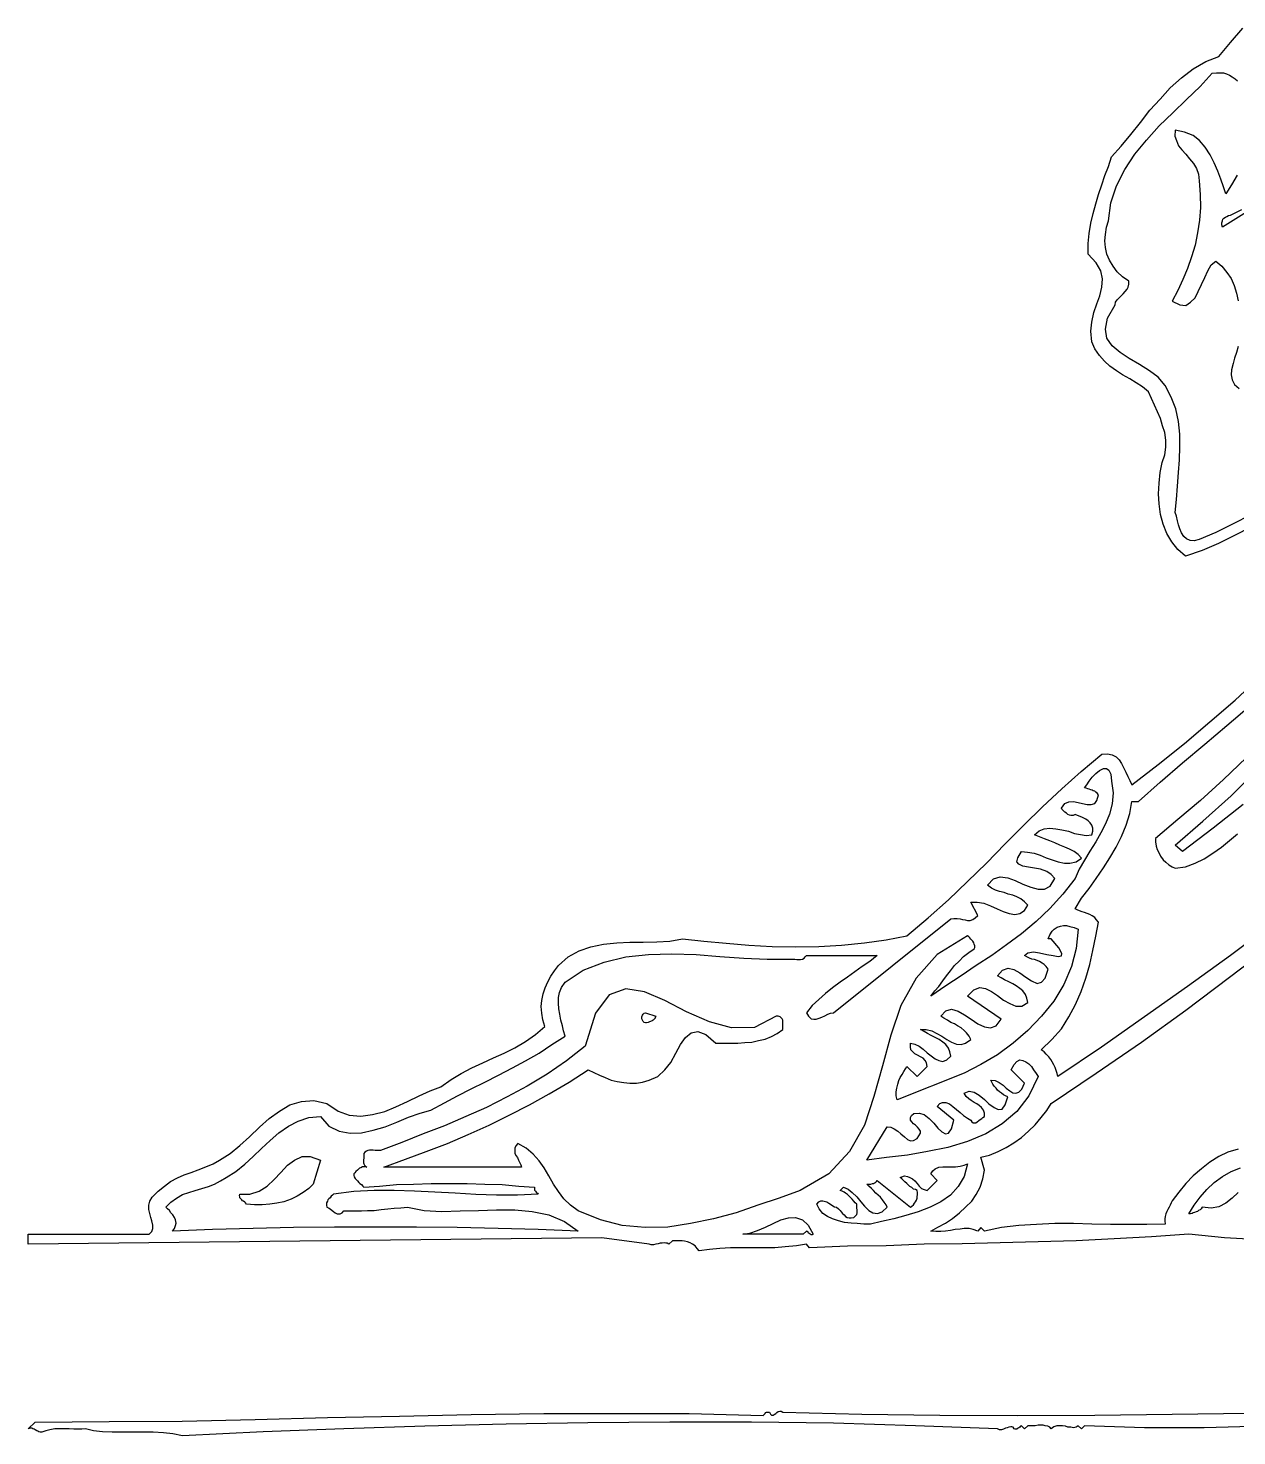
# Model space of a CAD drawing. Extents: x 0.02 to 7.17, y 0.02 to 4.3.
# Drawn here: x 0.019 to 2.405, y 0.35 to 3.128 of the extents above; entities that cross this region are included whole.
import ezdxf

# ---------------------------------------------------------------- set-up
doc = ezdxf.new("R2010")
doc.units = 0
doc.layers.add('1', color=7, linetype='Continuous')

msp = doc.modelspace()

# ---------------------------------------------------------------- linework, layer by layer
for points in [[(2.433, 2.143), (2.401, 2.127), (2.369, 2.111), (2.337, 2.097), (2.304, 2.086), (2.289, 2.099), (2.277, 2.114), (2.267, 2.131), (2.26, 2.149), (2.255, 2.168), (2.252, 2.189), (2.251, 2.209), (2.252, 2.23), (2.254, 2.251), (2.258, 2.271), (2.263, 2.286), (2.265, 2.301), (2.265, 2.315), (2.263, 2.33), (2.259, 2.343), (2.255, 2.358), (2.249, 2.371), (2.243, 2.384), (2.237, 2.397), (2.231, 2.41), (2.219, 2.42), (2.207, 2.428), (2.194, 2.436), (2.18, 2.444), (2.168, 2.452), (2.155, 2.461), (2.144, 2.471), (2.134, 2.482), (2.125, 2.495), (2.119, 2.509), (2.117, 2.53), (2.119, 2.548), (2.123, 2.567), (2.129, 2.584), (2.135, 2.6), (2.139, 2.617), (2.14, 2.633), (2.137, 2.649), (2.128, 2.665), (2.112, 2.682), (2.112, 2.703), (2.114, 2.723), (2.117, 2.743), (2.122, 2.762), (2.127, 2.781), (2.132, 2.8), (2.139, 2.819), (2.145, 2.837), (2.152, 2.855), (2.158, 2.874), (2.177, 2.895), (2.196, 2.918), (2.215, 2.942), (2.234, 2.966), (2.254, 2.988), (2.274, 3.01), (2.296, 3.03), (2.319, 3.048), (2.344, 3.062), (2.37, 3.072), (2.393, 3.1), (2.417, 3.128)], [(2.452, 0.737), (2.381, 0.741), (2.311, 0.748), (2.237, 0.743), (2.163, 0.739), (2.088, 0.735), (2.013, 0.733), (1.938, 0.731), (1.863, 0.729), (1.788, 0.728), (1.713, 0.725), (1.637, 0.724), (1.562, 0.721), (1.556, 0.728), (1.536, 0.725), (1.514, 0.723), (1.493, 0.721), (1.472, 0.721), (1.45, 0.721), (1.428, 0.721), (1.406, 0.721), (1.385, 0.72), (1.364, 0.718), (1.344, 0.715), (1.34, 0.72), (1.336, 0.725), (1.331, 0.728), (1.326, 0.731), (1.321, 0.733), (1.315, 0.734), (1.31, 0.735), (1.303, 0.735), (1.297, 0.735), (1.291, 0.735), (1.284, 0.728), (1.281, 0.73), (1.278, 0.73), (1.275, 0.731), (1.271, 0.73), (1.267, 0.73), (1.263, 0.729), (1.258, 0.728), (1.254, 0.727), (1.249, 0.727), (1.245, 0.728), (1.152, 0.741), (0.019, 0.728), (0.019, 0.748), (0.258, 0.748), (0.263, 0.753), (0.265, 0.759), (0.265, 0.766), (0.263, 0.774), (0.261, 0.781), (0.259, 0.789), (0.257, 0.797), (0.257, 0.805), (0.259, 0.813), (0.264, 0.821), (0.276, 0.833), (0.288, 0.843), (0.3, 0.852), (0.314, 0.859), (0.327, 0.865), (0.341, 0.87), (0.355, 0.875), (0.37, 0.881), (0.384, 0.887), (0.397, 0.894), (0.418, 0.907), (0.437, 0.923), (0.456, 0.94), (0.476, 0.959), (0.495, 0.976), (0.515, 0.991), (0.536, 1.003), (0.559, 1.01), (0.583, 1.012), (0.609, 1.006), (0.631, 0.991), (0.653, 0.983), (0.676, 0.981), (0.699, 0.984), (0.723, 0.99), (0.745, 0.999), (0.768, 1.01), (0.791, 1.021), (0.813, 1.031), (0.834, 1.039), (0.854, 1.053), (0.874, 1.065), (0.895, 1.076), (0.917, 1.086), (0.938, 1.096), (0.959, 1.105), (0.98, 1.116), (1.001, 1.128), (1.021, 1.142), (1.039, 1.158), (1.035, 1.171), (1.033, 1.184), (1.032, 1.197), (1.033, 1.209), (1.036, 1.222), (1.04, 1.234), (1.045, 1.246), (1.051, 1.257), (1.058, 1.268), (1.066, 1.278), (1.085, 1.295), (1.107, 1.307), (1.13, 1.315), (1.155, 1.32), (1.181, 1.323), (1.207, 1.324), (1.233, 1.324), (1.26, 1.325), (1.286, 1.326), (1.311, 1.331), (1.353, 1.326), (1.397, 1.322), (1.442, 1.318), (1.488, 1.316), (1.534, 1.315), (1.58, 1.316), (1.625, 1.318), (1.67, 1.323), (1.713, 1.329), (1.754, 1.337), (1.796, 1.372), (1.836, 1.408), (1.874, 1.444), (1.911, 1.48), (1.948, 1.518), (1.985, 1.555), (2.022, 1.591), (2.06, 1.627), (2.098, 1.661), (2.139, 1.695), (2.15, 1.696), (2.159, 1.694), (2.167, 1.69), (2.173, 1.684), (2.178, 1.677), (2.182, 1.669), (2.186, 1.66), (2.19, 1.651), (2.194, 1.643), (2.198, 1.635), (2.25, 1.675), (2.302, 1.716), (2.352, 1.759), (2.402, 1.802), (2.451, 1.847)], [(0.582, 0.847), (0.573, 0.838), (0.562, 0.83), (0.55, 0.823), (0.538, 0.817), (0.524, 0.812), (0.51, 0.809), (0.496, 0.807), (0.481, 0.806), (0.466, 0.806), (0.45, 0.807), (0.448, 0.81), (0.447, 0.811), (0.444, 0.813), (0.442, 0.814), (0.441, 0.816), (0.439, 0.818), (0.437, 0.82), (0.437, 0.822), (0.436, 0.824), (0.437, 0.827), (0.457, 0.827), (0.475, 0.833), (0.491, 0.843), (0.505, 0.856), (0.518, 0.87), (0.531, 0.884), (0.545, 0.894), (0.56, 0.901), (0.576, 0.901), (0.596, 0.894), (0.582, 0.847)], [(2.459, 0.369), (2.341, 0.366), (2.223, 0.366), (2.105, 0.37), (2.099, 0.364), (2.092, 0.37), (2.088, 0.367), (2.083, 0.366), (2.078, 0.367), (2.072, 0.367), (2.067, 0.369), (2.061, 0.37), (2.055, 0.37), (2.05, 0.37), (2.044, 0.368), (2.039, 0.364), (2.036, 0.367), (2.032, 0.369), (2.027, 0.37), (2.023, 0.371), (2.018, 0.371), (2.013, 0.371), (2.007, 0.37), (2.002, 0.37), (1.997, 0.37), (1.993, 0.37), (1.986, 0.364), (1.98, 0.37), (1.978, 0.369), (1.977, 0.367), (1.975, 0.366), (1.974, 0.365), (1.972, 0.364), (1.971, 0.363), (1.968, 0.363), (1.966, 0.364), (1.964, 0.367), (1.961, 0.368), (1.959, 0.368), (1.955, 0.367), (1.952, 0.366), (1.949, 0.365), (1.945, 0.363), (1.941, 0.362), (1.937, 0.362), (1.933, 0.364), (1.771, 0.37), (1.609, 0.375), (1.447, 0.377), (1.286, 0.377), (1.124, 0.376), (0.963, 0.373), (0.802, 0.369), (0.642, 0.364), (0.483, 0.358), (0.324, 0.35), (0.305, 0.354), (0.286, 0.356), (0.266, 0.357), (0.245, 0.357), (0.225, 0.357), (0.205, 0.357), (0.185, 0.357), (0.166, 0.358), (0.148, 0.36), (0.132, 0.364), (0.125, 0.363), (0.117, 0.363), (0.109, 0.363), (0.1, 0.364), (0.09, 0.364), (0.081, 0.364), (0.072, 0.364), (0.062, 0.362), (0.054, 0.36), (0.046, 0.357), (0.043, 0.357), (0.04, 0.358), (0.038, 0.359), (0.036, 0.36), (0.033, 0.362), (0.031, 0.363), (0.028, 0.364), (0.026, 0.365), (0.023, 0.365), (0.019, 0.364), (0.033, 0.377), (0.179, 0.378), (0.323, 0.379), (0.467, 0.382), (0.61, 0.386), (0.752, 0.389), (0.894, 0.392), (1.037, 0.394), (1.18, 0.394), (1.324, 0.394), (1.47, 0.39), (1.471, 0.391), (1.473, 0.393), (1.474, 0.394), (1.475, 0.396), (1.477, 0.397), (1.479, 0.397), (1.481, 0.397), (1.483, 0.397), (1.485, 0.393), (1.487, 0.391), (1.49, 0.391), (1.492, 0.392), (1.495, 0.394), (1.497, 0.396), (1.5, 0.398), (1.503, 0.399), (1.506, 0.399), (1.509, 0.397), (1.665, 0.393), (1.819, 0.391), (1.973, 0.39), (2.125, 0.391), (2.278, 0.393), (2.43, 0.395)]]:
    msp.add_lwpolyline(points)
at = {"layer": '1'}
for points in [[(2.432, 2.167), (2.398, 2.15), (2.364, 2.133), (2.331, 2.119), (2.321, 2.116), (2.313, 2.117), (2.306, 2.12), (2.301, 2.125), (2.296, 2.132), (2.293, 2.14), (2.29, 2.148), (2.288, 2.156), (2.286, 2.165), (2.284, 2.172), (2.286, 2.198), (2.288, 2.224), (2.29, 2.251), (2.292, 2.276), (2.293, 2.302), (2.293, 2.327), (2.29, 2.352), (2.285, 2.377), (2.276, 2.4), (2.264, 2.423), (2.25, 2.439), (2.233, 2.452), (2.213, 2.464), (2.193, 2.476), (2.175, 2.488), (2.159, 2.501), (2.149, 2.516), (2.146, 2.534), (2.15, 2.556), (2.165, 2.582), (2.166, 2.587), (2.169, 2.592), (2.173, 2.596), (2.177, 2.6), (2.181, 2.604), (2.185, 2.608), (2.189, 2.613), (2.191, 2.617), (2.192, 2.623), (2.192, 2.629), (2.18, 2.637), (2.169, 2.647), (2.161, 2.658), (2.154, 2.67), (2.149, 2.682), (2.146, 2.695), (2.145, 2.708), (2.146, 2.721), (2.148, 2.735), (2.152, 2.748), (2.157, 2.783), (2.168, 2.817), (2.184, 2.849), (2.204, 2.879), (2.227, 2.907), (2.252, 2.935), (2.279, 2.961), (2.306, 2.987), (2.333, 3.013), (2.357, 3.039), (2.365, 3.04), (2.372, 3.04), (2.379, 3.04), (2.385, 3.038), (2.391, 3.035), (2.396, 3.032), (2.402, 3.028), (2.407, 3.024)], [(2.406, 2.838), (2.395, 2.819), (2.384, 2.801), (2.379, 2.815), (2.374, 2.83), (2.368, 2.846), (2.361, 2.862), (2.353, 2.878), (2.343, 2.893), (2.332, 2.906), (2.319, 2.916), (2.302, 2.923), (2.284, 2.927), (2.283, 2.915), (2.286, 2.906), (2.29, 2.896), (2.297, 2.888), (2.305, 2.879), (2.312, 2.87), (2.32, 2.861), (2.326, 2.851), (2.33, 2.84), (2.331, 2.827), (2.333, 2.8), (2.334, 2.774), (2.332, 2.749), (2.328, 2.724), (2.323, 2.7), (2.316, 2.677), (2.308, 2.654), (2.299, 2.632), (2.289, 2.61), (2.278, 2.589), (2.293, 2.582), (2.305, 2.581), (2.314, 2.587), (2.323, 2.596), (2.329, 2.608), (2.336, 2.622), (2.342, 2.636), (2.348, 2.649), (2.355, 2.661), (2.364, 2.668), (2.376, 2.658), (2.386, 2.646), (2.394, 2.634), (2.4, 2.62), (2.405, 2.605), (2.408, 2.59)], [(2.43, 2.768), (2.377, 2.735), (2.376, 2.74), (2.376, 2.744), (2.377, 2.748), (2.378, 2.751), (2.38, 2.753), (2.383, 2.755), (2.386, 2.756), (2.389, 2.758), (2.393, 2.759), (2.397, 2.761), (2.415, 2.77)], [(2.408, 2.5), (2.405, 2.488), (2.401, 2.477), (2.398, 2.466), (2.395, 2.454), (2.394, 2.444), (2.396, 2.434), (2.401, 2.425), (2.41, 2.417)], [(2.477, 1.361), (2.393, 1.298), (2.308, 1.237), (2.223, 1.177), (2.138, 1.117), (2.052, 1.059), (2.051, 1.065), (2.049, 1.071), (2.047, 1.077), (2.044, 1.082), (2.041, 1.088), (2.038, 1.093), (2.034, 1.098), (2.029, 1.103), (2.025, 1.108), (2.019, 1.112), (2.04, 1.132), (2.059, 1.153), (2.074, 1.177), (2.087, 1.201), (2.098, 1.227), (2.107, 1.253), (2.115, 1.28), (2.121, 1.308), (2.127, 1.336), (2.132, 1.364), (2.128, 1.369), (2.125, 1.373), (2.12, 1.376), (2.115, 1.379), (2.11, 1.381), (2.105, 1.383), (2.1, 1.384), (2.095, 1.386), (2.09, 1.388), (2.086, 1.39), (2.099, 1.411), (2.114, 1.43), (2.128, 1.45), (2.142, 1.471), (2.155, 1.491), (2.167, 1.512), (2.178, 1.533), (2.187, 1.555), (2.194, 1.578), (2.198, 1.602), (2.211, 1.602), (2.254, 1.64), (2.298, 1.678), (2.342, 1.715), (2.386, 1.752), (2.43, 1.789)], [(2.158, 1.642), (2.161, 1.619), (2.159, 1.597), (2.154, 1.577), (2.146, 1.558), (2.137, 1.54), (2.127, 1.522), (2.115, 1.504), (2.105, 1.486), (2.094, 1.468), (2.086, 1.45), (2.062, 1.419), (2.036, 1.391), (2.009, 1.365), (1.98, 1.341), (1.951, 1.319), (1.922, 1.298), (1.891, 1.278), (1.861, 1.258), (1.831, 1.238), (1.801, 1.218), (1.809, 1.228), (1.817, 1.237), (1.825, 1.248), (1.832, 1.258), (1.84, 1.268), (1.848, 1.278), (1.857, 1.287), (1.866, 1.296), (1.876, 1.304), (1.887, 1.311), (1.888, 1.314), (1.888, 1.317), (1.887, 1.32), (1.886, 1.323), (1.884, 1.326), (1.882, 1.328), (1.88, 1.33), (1.878, 1.333), (1.876, 1.335), (1.874, 1.337), (1.814, 1.3), (1.772, 1.253), (1.742, 1.199), (1.722, 1.141), (1.706, 1.08), (1.689, 1.02), (1.67, 0.963), (1.641, 0.911), (1.6, 0.867), (1.543, 0.834), (1.502, 0.819), (1.46, 0.805), (1.417, 0.79), (1.372, 0.778), (1.327, 0.769), (1.282, 0.762), (1.237, 0.761), (1.192, 0.765), (1.149, 0.776), (1.105, 0.794), (1.09, 0.805), (1.077, 0.818), (1.066, 0.832), (1.056, 0.847), (1.047, 0.863), (1.038, 0.879), (1.028, 0.893), (1.016, 0.906), (1.002, 0.918), (0.986, 0.927), (0.982, 0.922), (0.98, 0.918), (0.98, 0.913), (0.98, 0.908), (0.982, 0.903), (0.985, 0.899), (0.987, 0.894), (0.99, 0.889), (0.992, 0.885), (0.993, 0.88), (0.721, 0.88), (0.764, 0.896), (0.805, 0.911), (0.847, 0.927), (0.888, 0.945), (0.929, 0.963), (0.969, 0.983), (1.009, 1.003), (1.048, 1.025), (1.087, 1.048), (1.125, 1.072), (1.136, 1.067), (1.147, 1.062), (1.158, 1.057), (1.17, 1.052), (1.182, 1.049), (1.195, 1.047), (1.207, 1.046), (1.22, 1.046), (1.232, 1.048), (1.245, 1.052), (1.262, 1.059), (1.276, 1.072), (1.288, 1.087), (1.298, 1.105), (1.307, 1.122), (1.317, 1.136), (1.328, 1.145), (1.341, 1.148), (1.357, 1.142), (1.377, 1.125), (1.391, 1.125), (1.406, 1.125), (1.42, 1.125), (1.434, 1.126), (1.448, 1.127), (1.461, 1.13), (1.474, 1.133), (1.487, 1.138), (1.498, 1.144), (1.509, 1.152), (1.509, 1.155), (1.509, 1.159), (1.509, 1.163), (1.509, 1.166), (1.509, 1.17), (1.508, 1.173), (1.506, 1.175), (1.504, 1.177), (1.5, 1.178), (1.496, 1.178), (1.453, 1.156), (1.408, 1.155), (1.364, 1.167), (1.319, 1.187), (1.276, 1.209), (1.236, 1.226), (1.199, 1.232), (1.166, 1.22), (1.139, 1.184), (1.119, 1.119), (1.082, 1.09), (1.044, 1.064), (1.004, 1.04), (0.965, 1.019), (0.924, 0.998), (0.883, 0.98), (0.841, 0.962), (0.799, 0.946), (0.757, 0.929), (0.715, 0.913), (0.711, 0.913), (0.708, 0.913), (0.704, 0.913), (0.7, 0.914), (0.697, 0.914), (0.693, 0.914), (0.69, 0.913), (0.687, 0.912), (0.684, 0.91), (0.682, 0.907), (0.682, 0.904), (0.682, 0.901), (0.682, 0.898), (0.681, 0.895), (0.681, 0.892), (0.681, 0.889), (0.682, 0.887), (0.683, 0.884), (0.685, 0.882), (0.688, 0.88), (0.685, 0.881), (0.682, 0.881), (0.679, 0.881), (0.676, 0.879), (0.673, 0.878), (0.671, 0.876), (0.669, 0.874), (0.666, 0.872), (0.664, 0.869), (0.662, 0.867), (0.662, 0.864), (0.663, 0.861), (0.665, 0.858), (0.667, 0.855), (0.669, 0.853), (0.672, 0.85), (0.674, 0.848), (0.677, 0.846), (0.68, 0.843), (0.682, 0.841), (0.713, 0.843), (0.746, 0.846), (0.78, 0.847), (0.815, 0.848), (0.85, 0.848), (0.886, 0.848), (0.921, 0.847), (0.955, 0.846), (0.988, 0.843), (1.019, 0.841), (1.019, 0.838), (1.019, 0.836), (1.019, 0.835), (1.021, 0.833), (1.022, 0.831), (1.023, 0.83), (1.025, 0.829), (1.026, 0.827), (0.985, 0.825), (0.944, 0.825), (0.903, 0.826), (0.862, 0.829), (0.822, 0.831), (0.782, 0.833), (0.742, 0.834), (0.702, 0.834), (0.662, 0.832), (0.622, 0.827), (0.62, 0.825), (0.617, 0.823), (0.615, 0.82), (0.613, 0.818), (0.611, 0.816), (0.61, 0.813), (0.608, 0.81), (0.608, 0.807), (0.608, 0.805), (0.609, 0.801), (0.612, 0.8), (0.615, 0.798), (0.619, 0.795), (0.622, 0.793), (0.625, 0.79), (0.629, 0.788), (0.632, 0.788), (0.635, 0.788), (0.639, 0.79), (0.642, 0.794), (0.653, 0.794), (0.665, 0.794), (0.677, 0.794), (0.689, 0.795), (0.702, 0.795), (0.716, 0.797), (0.729, 0.798), (0.742, 0.799), (0.755, 0.8), (0.768, 0.801), (0.801, 0.795), (0.836, 0.793), (0.872, 0.794), (0.908, 0.795), (0.944, 0.796), (0.98, 0.796), (1.014, 0.793), (1.047, 0.786), (1.078, 0.773), (1.105, 0.754), (1.026, 0.757), (0.947, 0.759), (0.866, 0.761), (0.786, 0.762), (0.705, 0.762), (0.624, 0.762), (0.543, 0.761), (0.463, 0.759), (0.383, 0.757), (0.304, 0.754), (0.308, 0.759), (0.31, 0.765), (0.311, 0.77), (0.31, 0.776), (0.308, 0.781), (0.305, 0.786), (0.301, 0.79), (0.298, 0.795), (0.294, 0.798), (0.291, 0.801), (0.301, 0.811), (0.312, 0.819), (0.324, 0.826), (0.336, 0.83), (0.349, 0.834), (0.362, 0.838), (0.375, 0.842), (0.387, 0.847), (0.399, 0.853), (0.41, 0.86), (0.429, 0.872), (0.447, 0.886), (0.463, 0.901), (0.48, 0.917), (0.497, 0.933), (0.514, 0.948), (0.533, 0.961), (0.552, 0.971), (0.573, 0.978), (0.596, 0.98), (0.613, 0.961), (0.633, 0.951), (0.655, 0.947), (0.677, 0.948), (0.7, 0.953), (0.724, 0.96), (0.747, 0.969), (0.77, 0.979), (0.793, 0.987), (0.814, 0.993), (0.841, 1.007), (0.867, 1.021), (0.894, 1.035), (0.921, 1.048), (0.948, 1.062), (0.975, 1.076), (1.001, 1.09), (1.028, 1.105), (1.053, 1.122), (1.079, 1.139), (1.076, 1.149), (1.074, 1.159), (1.071, 1.17), (1.069, 1.182), (1.067, 1.193), (1.066, 1.204), (1.066, 1.215), (1.068, 1.225), (1.072, 1.235), (1.079, 1.245), (1.115, 1.269), (1.156, 1.285), (1.199, 1.295), (1.244, 1.3), (1.29, 1.301), (1.338, 1.3), (1.385, 1.296), (1.432, 1.293), (1.478, 1.291), (1.523, 1.291), (1.526, 1.291), (1.53, 1.291), (1.533, 1.291), (1.537, 1.29), (1.541, 1.29), (1.544, 1.29), (1.548, 1.291), (1.551, 1.293), (1.553, 1.295), (1.556, 1.298), (1.565, 1.298), (1.575, 1.298), (1.586, 1.298), (1.597, 1.298), (1.609, 1.298), (1.621, 1.298), (1.633, 1.298), (1.645, 1.298), (1.657, 1.298), (1.668, 1.298), (1.695, 1.298), (1.681, 1.286), (1.666, 1.276), (1.651, 1.266), (1.637, 1.255), (1.622, 1.245), (1.607, 1.234), (1.593, 1.223), (1.58, 1.211), (1.567, 1.199), (1.556, 1.185), (1.56, 1.178), (1.565, 1.173), (1.57, 1.172), (1.575, 1.172), (1.581, 1.174), (1.586, 1.176), (1.592, 1.179), (1.598, 1.182), (1.603, 1.184), (1.609, 1.185), (1.841, 1.37), (1.847, 1.371), (1.853, 1.371), (1.859, 1.37), (1.864, 1.369), (1.869, 1.368), (1.874, 1.367), (1.879, 1.367), (1.884, 1.369), (1.889, 1.372), (1.894, 1.377), (1.88, 1.403), (1.893, 1.403), (1.906, 1.401), (1.919, 1.396), (1.932, 1.39), (1.944, 1.385), (1.956, 1.381), (1.967, 1.379), (1.977, 1.381), (1.986, 1.387), (1.993, 1.397), (1.986, 1.404), (1.979, 1.41), (1.971, 1.414), (1.963, 1.417), (1.954, 1.419), (1.946, 1.422), (1.937, 1.424), (1.929, 1.427), (1.921, 1.431), (1.913, 1.437), (1.925, 1.449), (1.938, 1.453), (1.953, 1.451), (1.968, 1.446), (1.983, 1.439), (1.999, 1.433), (2.013, 1.429), (2.026, 1.429), (2.037, 1.435), (2.046, 1.45), (2.039, 1.458), (2.03, 1.464), (2.018, 1.468), (2.006, 1.47), (1.994, 1.472), (1.983, 1.474), (1.975, 1.478), (1.971, 1.483), (1.973, 1.491), (1.98, 1.503), (1.992, 1.502), (2.005, 1.5), (2.017, 1.496), (2.029, 1.491), (2.041, 1.487), (2.053, 1.483), (2.065, 1.48), (2.076, 1.48), (2.088, 1.483), (2.099, 1.49), (2.092, 1.497), (2.084, 1.503), (2.075, 1.508), (2.066, 1.512), (2.056, 1.516), (2.046, 1.52), (2.036, 1.524), (2.026, 1.528), (2.016, 1.532), (2.006, 1.536), (2.015, 1.544), (2.025, 1.548), (2.036, 1.549), (2.048, 1.548), (2.06, 1.546), (2.073, 1.543), (2.085, 1.539), (2.097, 1.537), (2.108, 1.535), (2.119, 1.536), (2.121, 1.543), (2.121, 1.549), (2.119, 1.555), (2.116, 1.56), (2.112, 1.564), (2.107, 1.567), (2.101, 1.57), (2.096, 1.572), (2.091, 1.574), (2.086, 1.576), (2.082, 1.574), (2.078, 1.574), (2.075, 1.575), (2.072, 1.576), (2.069, 1.579), (2.066, 1.581), (2.064, 1.583), (2.062, 1.585), (2.06, 1.587), (2.059, 1.589), (2.066, 1.598), (2.074, 1.601), (2.083, 1.602), (2.092, 1.6), (2.101, 1.598), (2.11, 1.596), (2.118, 1.596), (2.125, 1.598), (2.129, 1.604), (2.132, 1.615), (2.13, 1.618), (2.127, 1.62), (2.125, 1.622), (2.122, 1.623), (2.12, 1.624), (2.117, 1.625), (2.114, 1.626), (2.111, 1.627), (2.108, 1.628), (2.105, 1.629), (2.109, 1.635), (2.114, 1.642), (2.12, 1.65), (2.127, 1.657), (2.134, 1.663), (2.142, 1.667), (2.148, 1.667), (2.153, 1.664), (2.157, 1.656), (2.158, 1.642)], [(2.424, 1.688), (2.379, 1.645), (2.334, 1.604), (2.289, 1.566), (2.245, 1.529), (2.245, 1.522), (2.246, 1.514), (2.248, 1.507), (2.252, 1.5), (2.255, 1.494), (2.26, 1.487), (2.265, 1.482), (2.271, 1.477), (2.278, 1.473), (2.284, 1.47), (2.304, 1.473), (2.323, 1.48), (2.341, 1.489), (2.358, 1.5), (2.375, 1.512), (2.391, 1.525), (2.407, 1.538)], [(2.418, 1.596), (2.359, 1.549), (2.298, 1.503), (2.284, 1.516), (2.338, 1.563), (2.394, 1.613), (2.448, 1.666)], [(2.092, 1.35), (2.088, 1.312), (2.079, 1.276), (2.064, 1.241), (2.044, 1.208), (2.02, 1.178), (1.993, 1.15), (1.964, 1.125), (1.933, 1.102), (1.9, 1.083), (1.867, 1.066), (1.735, 1.013), (1.733, 1.021), (1.733, 1.029), (1.734, 1.036), (1.736, 1.044), (1.738, 1.051), (1.741, 1.057), (1.745, 1.063), (1.748, 1.069), (1.751, 1.074), (1.754, 1.079), (1.774, 1.059), (1.794, 1.079), (1.793, 1.086), (1.79, 1.091), (1.786, 1.095), (1.781, 1.098), (1.775, 1.101), (1.77, 1.104), (1.766, 1.108), (1.762, 1.112), (1.761, 1.118), (1.761, 1.125), (1.77, 1.123), (1.778, 1.119), (1.786, 1.113), (1.794, 1.106), (1.802, 1.1), (1.81, 1.094), (1.817, 1.091), (1.825, 1.089), (1.833, 1.092), (1.841, 1.099), (1.839, 1.108), (1.836, 1.115), (1.831, 1.122), (1.825, 1.127), (1.818, 1.132), (1.81, 1.136), (1.802, 1.14), (1.795, 1.144), (1.788, 1.148), (1.781, 1.152), (1.792, 1.152), (1.803, 1.149), (1.813, 1.144), (1.823, 1.139), (1.833, 1.132), (1.842, 1.127), (1.852, 1.123), (1.861, 1.122), (1.87, 1.125), (1.88, 1.132), (1.877, 1.139), (1.872, 1.145), (1.867, 1.15), (1.861, 1.155), (1.854, 1.159), (1.848, 1.163), (1.841, 1.166), (1.834, 1.17), (1.827, 1.174), (1.821, 1.178), (1.831, 1.189), (1.842, 1.192), (1.855, 1.188), (1.868, 1.181), (1.881, 1.172), (1.894, 1.163), (1.907, 1.157), (1.919, 1.155), (1.93, 1.159), (1.94, 1.172), (1.874, 1.218), (1.886, 1.23), (1.898, 1.235), (1.909, 1.233), (1.921, 1.227), (1.933, 1.219), (1.945, 1.21), (1.957, 1.203), (1.969, 1.198), (1.981, 1.198), (1.993, 1.205), (1.991, 1.214), (1.988, 1.221), (1.983, 1.228), (1.977, 1.233), (1.97, 1.238), (1.963, 1.242), (1.955, 1.246), (1.947, 1.25), (1.94, 1.254), (1.933, 1.258), (1.943, 1.269), (1.954, 1.273), (1.965, 1.27), (1.977, 1.264), (1.989, 1.255), (2, 1.248), (2.011, 1.243), (2.02, 1.245), (2.027, 1.253), (2.033, 1.271), (2.029, 1.276), (2.025, 1.28), (2.021, 1.283), (2.016, 1.286), (2.011, 1.288), (2.006, 1.29), (2.001, 1.291), (1.996, 1.293), (1.991, 1.295), (1.986, 1.298), (1.993, 1.303), (2.004, 1.305), (2.016, 1.303), (2.03, 1.3), (2.043, 1.298), (2.053, 1.296), (2.059, 1.297), (2.06, 1.302), (2.054, 1.313), (2.039, 1.331), (2.033, 1.331), (2.036, 1.339), (2.041, 1.346), (2.045, 1.35), (2.051, 1.354), (2.057, 1.356), (2.063, 1.357), (2.069, 1.357), (2.076, 1.355), (2.084, 1.353), (2.092, 1.35)], [(2.408, 0.916), (2.388, 0.91), (2.37, 0.901), (2.352, 0.89), (2.336, 0.877), (2.319, 0.863), (2.305, 0.848), (2.291, 0.831), (2.278, 0.814), (2.276, 0.81), (2.274, 0.805), (2.272, 0.801), (2.269, 0.797), (2.267, 0.793), (2.265, 0.788), (2.264, 0.783), (2.263, 0.778), (2.263, 0.774), (2.264, 0.768), (2.228, 0.767), (2.192, 0.767), (2.156, 0.767), (2.119, 0.768), (2.083, 0.769), (2.046, 0.769), (2.01, 0.767), (1.975, 0.765), (1.941, 0.761), (1.907, 0.754), (1.9, 0.761), (1.894, 0.754), (1.885, 0.757), (1.877, 0.759), (1.867, 0.759), (1.859, 0.758), (1.849, 0.757), (1.84, 0.755), (1.83, 0.754), (1.821, 0.753), (1.811, 0.753), (1.801, 0.754), (1.815, 0.762), (1.83, 0.77), (1.844, 0.779), (1.858, 0.79), (1.87, 0.801), (1.882, 0.813), (1.891, 0.826), (1.899, 0.841), (1.904, 0.857), (1.907, 0.874), (1.9, 0.9), (1.917, 0.904), (1.934, 0.911), (1.95, 0.919), (1.965, 0.928), (1.98, 0.939), (1.994, 0.951), (2.007, 0.964), (2.019, 0.978), (2.03, 0.992), (2.039, 1.006), (2.128, 1.066), (2.217, 1.127), (2.305, 1.19), (2.391, 1.255), (2.478, 1.321)], [(1.258, 1.178), (1.257, 1.176), (1.257, 1.174), (1.255, 1.172), (1.253, 1.17), (1.251, 1.169), (1.248, 1.168), (1.246, 1.167), (1.243, 1.166), (1.24, 1.165), (1.238, 1.165), (1.235, 1.166), (1.233, 1.168), (1.232, 1.17), (1.231, 1.173), (1.231, 1.175), (1.231, 1.177), (1.232, 1.18), (1.233, 1.182), (1.235, 1.184), (1.238, 1.185), (1.258, 1.178)], [(2.013, 1.059), (1.995, 1.021), (1.971, 0.99), (1.942, 0.966), (1.91, 0.946), (1.874, 0.931), (1.835, 0.919), (1.795, 0.911), (1.755, 0.904), (1.714, 0.899), (1.675, 0.894), (1.715, 0.96), (1.722, 0.959), (1.729, 0.956), (1.736, 0.951), (1.742, 0.946), (1.749, 0.94), (1.755, 0.935), (1.761, 0.932), (1.767, 0.933), (1.774, 0.937), (1.781, 0.947), (1.781, 0.951), (1.778, 0.955), (1.775, 0.959), (1.771, 0.963), (1.767, 0.966), (1.764, 0.97), (1.761, 0.973), (1.761, 0.978), (1.763, 0.982), (1.768, 0.986), (1.778, 0.987), (1.788, 0.984), (1.798, 0.976), (1.807, 0.967), (1.815, 0.957), (1.823, 0.95), (1.83, 0.946), (1.836, 0.947), (1.842, 0.956), (1.847, 0.973), (1.814, 1), (1.819, 1.006), (1.824, 1.008), (1.831, 1.008), (1.838, 1.005), (1.845, 1), (1.852, 0.994), (1.859, 0.988), (1.866, 0.982), (1.874, 0.977), (1.88, 0.973), (1.882, 0.97), (1.885, 0.968), (1.888, 0.968), (1.89, 0.968), (1.893, 0.97), (1.896, 0.972), (1.899, 0.974), (1.902, 0.976), (1.904, 0.978), (1.907, 0.98), (1.907, 0.987), (1.905, 0.993), (1.901, 0.998), (1.897, 1.002), (1.892, 1.005), (1.887, 1.008), (1.881, 1.012), (1.876, 1.015), (1.871, 1.02), (1.867, 1.026), (1.877, 1.03), (1.887, 1.028), (1.897, 1.022), (1.907, 1.014), (1.916, 1.005), (1.926, 0.998), (1.934, 0.994), (1.942, 0.995), (1.948, 1.003), (1.953, 1.019), (1.949, 1.021), (1.945, 1.023), (1.941, 1.026), (1.937, 1.029), (1.933, 1.032), (1.93, 1.036), (1.926, 1.04), (1.924, 1.044), (1.922, 1.048), (1.92, 1.052), (1.928, 1.051), (1.936, 1.047), (1.944, 1.042), (1.95, 1.036), (1.957, 1.031), (1.963, 1.027), (1.969, 1.026), (1.975, 1.028), (1.981, 1.034), (1.986, 1.046), (1.96, 1.072), (1.966, 1.083), (1.971, 1.089), (1.977, 1.092), (1.983, 1.091), (1.989, 1.088), (1.995, 1.084), (2, 1.079), (2.004, 1.072), (2.009, 1.065), (2.013, 1.059)], [(1.874, 0.887), (1.867, 0.862), (1.855, 0.842), (1.84, 0.825), (1.821, 0.812), (1.8, 0.801), (1.776, 0.792), (1.752, 0.785), (1.728, 0.778), (1.704, 0.773), (1.682, 0.768), (1.669, 0.768), (1.656, 0.769), (1.644, 0.77), (1.631, 0.771), (1.619, 0.774), (1.607, 0.778), (1.597, 0.783), (1.588, 0.789), (1.581, 0.798), (1.576, 0.807), (1.58, 0.812), (1.584, 0.814), (1.588, 0.814), (1.591, 0.813), (1.596, 0.812), (1.6, 0.809), (1.603, 0.807), (1.608, 0.804), (1.611, 0.802), (1.615, 0.801), (1.619, 0.798), (1.622, 0.795), (1.624, 0.792), (1.627, 0.789), (1.63, 0.786), (1.633, 0.783), (1.636, 0.781), (1.64, 0.78), (1.644, 0.78), (1.649, 0.781), (1.651, 0.783), (1.653, 0.785), (1.655, 0.787), (1.656, 0.79), (1.656, 0.793), (1.656, 0.796), (1.655, 0.799), (1.655, 0.802), (1.655, 0.805), (1.655, 0.807), (1.652, 0.81), (1.649, 0.813), (1.646, 0.817), (1.643, 0.82), (1.64, 0.823), (1.637, 0.826), (1.633, 0.829), (1.63, 0.831), (1.626, 0.833), (1.622, 0.834), (1.629, 0.841), (1.638, 0.837), (1.646, 0.83), (1.655, 0.822), (1.663, 0.812), (1.67, 0.803), (1.679, 0.795), (1.687, 0.79), (1.696, 0.789), (1.705, 0.792), (1.715, 0.801), (1.713, 0.806), (1.709, 0.811), (1.706, 0.816), (1.702, 0.821), (1.697, 0.825), (1.693, 0.829), (1.688, 0.834), (1.684, 0.838), (1.679, 0.843), (1.675, 0.847), (1.678, 0.847), (1.681, 0.847), (1.683, 0.847), (1.686, 0.848), (1.688, 0.848), (1.69, 0.849), (1.692, 0.85), (1.694, 0.852), (1.695, 0.854), (1.761, 0.801), (1.764, 0.803), (1.767, 0.806), (1.769, 0.809), (1.771, 0.812), (1.773, 0.815), (1.774, 0.819), (1.774, 0.822), (1.775, 0.826), (1.775, 0.83), (1.774, 0.834), (1.771, 0.836), (1.767, 0.837), (1.764, 0.84), (1.76, 0.842), (1.757, 0.845), (1.754, 0.848), (1.75, 0.851), (1.747, 0.854), (1.744, 0.857), (1.741, 0.86), (1.749, 0.863), (1.755, 0.862), (1.76, 0.86), (1.765, 0.857), (1.77, 0.853), (1.774, 0.848), (1.778, 0.843), (1.783, 0.838), (1.788, 0.836), (1.794, 0.834), (1.814, 0.854), (1.801, 0.867), (1.805, 0.873), (1.81, 0.877), (1.817, 0.88), (1.825, 0.881), (1.834, 0.881), (1.842, 0.881), (1.85, 0.881), (1.859, 0.882), (1.867, 0.884), (1.874, 0.887)], [(2.408, 0.83), (2.396, 0.819), (2.384, 0.809), (2.37, 0.802), (2.355, 0.799), (2.337, 0.801), (2.335, 0.798), (2.333, 0.796), (2.33, 0.795), (2.328, 0.793), (2.325, 0.792), (2.322, 0.791), (2.319, 0.79), (2.317, 0.789), (2.314, 0.788), (2.311, 0.788), (2.321, 0.805), (2.333, 0.821), (2.346, 0.836), (2.361, 0.85), (2.377, 0.862), (2.394, 0.872), (2.413, 0.879)], [(1.569, 0.748), (1.567, 0.747), (1.565, 0.747), (1.563, 0.748), (1.562, 0.749), (1.56, 0.75), (1.559, 0.752), (1.557, 0.753), (1.556, 0.754), (1.549, 0.748), (1.541, 0.748), (1.532, 0.748), (1.521, 0.748), (1.511, 0.748), (1.5, 0.748), (1.488, 0.748), (1.478, 0.748), (1.467, 0.748), (1.458, 0.748), (1.45, 0.748), (1.43, 0.748), (1.444, 0.75), (1.459, 0.755), (1.475, 0.762), (1.49, 0.769), (1.505, 0.776), (1.52, 0.78), (1.534, 0.781), (1.548, 0.776), (1.559, 0.766), (1.569, 0.748)]]:
    msp.add_lwpolyline(points, dxfattribs=at)

doc.saveas('drawing.dxf')
